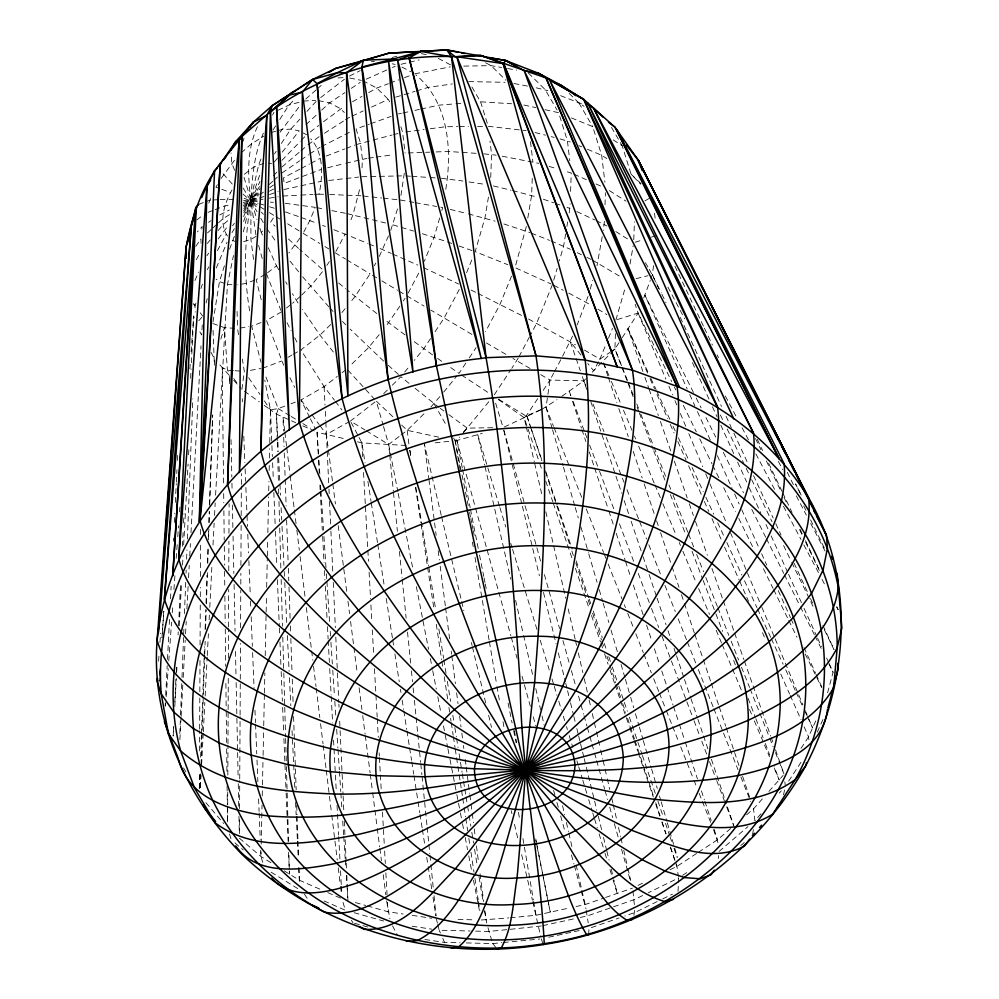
<?xml version="1.0" encoding="UTF-8"?>
<svg xmlns="http://www.w3.org/2000/svg" width="999" height="999" viewBox="0 0 999 999"><rect width="100%" height="100%" fill="white"/><g stroke="black" fill="none" stroke-linecap="round" stroke-linejoin="round"><path stroke-width="0.75" stroke-dasharray="5 3.75" d="M227.61 821.902L227.685 806.305M227.697 804.744L227.747 792.257M227.834 775.112L227.972 745.466M227.972 743.905L228.122 711.151M228.134 709.602L228.296 673.726M228.371 658.129L228.509 628.483M228.521 626.935L228.696 589.497M228.783 570.779L228.921 541.146M228.958 533.341L229.096 503.708M229.645 383.604L229.683 375.811L218.394 363.236M199.35 788.336L199.438 771.191M199.538 750.936L199.638 730.694M199.65 729.133L199.8 697.976M199.837 691.745L200 659.028M200.062 645.004L200.275 602.946M200.3 596.715L200.349 587.362M200.399 576.46L200.562 543.743M200.612 534.403L200.649 528.171M239.448 833.528L239.535 816.383M239.573 808.591L239.735 780.544M239.735 778.983L240.085 716.645M240.097 715.097L240.284 680.806M240.284 679.245L240.484 643.406M240.572 627.822L240.771 590.421M240.809 584.19L240.871 573.289M240.909 565.496L241.134 524.975M241.184 515.621L241.346 486.014M241.358 484.453L241.421 473.551M262.749 862.312L260.939 856.505L261.039 851.835M261.201 844.055L262.038 805.144M262.238 795.803L262.437 786.475M262.462 784.914L263.062 756.905M263.099 755.344L263.686 727.322M263.724 725.774L264.385 694.642M264.423 693.081L264.847 672.851M265.222 655.731L266.109 613.711M266.146 612.15L266.508 595.029M266.671 587.25L267.307 557.679M267.345 556.118L267.707 538.998M267.832 532.779L268.594 496.978M268.731 490.746L268.931 481.418M269.168 470.517L269.293 464.298M269.43 458.066L269.63 448.726M269.755 442.507L270.454 409.815L264.785 380.144M200.737 773.875L200.212 789.472L201.061 775.474M201.049 764.522L202.135 731.768M202.198 730.207L203.334 695.891M203.384 694.33L204.695 655.332M204.745 653.771L205.157 641.296M205.569 628.821L206.206 610.102M206.406 603.858L207.455 572.664M207.767 563.311L208.329 546.153M208.541 539.91L208.903 528.995M209.116 522.752L209.478 511.838M209.74 504.033L212.7 415.134M615.434 333.716L614.934 348.951L627.697 382.442M199.538 788.336L200.037 774.337M200.637 757.23L201.398 735.451M201.448 733.89L202.647 699.662M202.697 698.114L204.121 657.667M204.171 656.106L204.495 646.778M205.095 629.67L205.806 609.44M206.019 603.221L207.005 575.212M207.442 562.774L208.042 545.654M208.366 536.326L208.591 530.107M208.853 522.327L209.241 511.438M209.453 505.207L212.612 414.985M314.535 194.393L319.068 194.156C322.827 175.836 324.076 153.609 310.714 138.786M362.038 167.882L362.362 159.041L360.452 142.957L356.056 128.933L369.205 124.226M400.936 195.467L404.358 172.802M490.734 177.497L491.57 154.358L489.997 141.059M532.255 178.396L531.643 195.205L527.634 218.981M569.205 212.899L570.129 203.771M570.579 191.458L571.241 172.989L563.861 170.804M604.407 221.366L603.271 230.519M605.007 204.795L605.444 192.745M633.766 239.735L634.415 221.79M179.82 733.478L180.307 721.028M180.544 714.797L181.756 683.666M181.993 677.447L183.629 635.426M183.691 633.865L183.878 629.195M184.478 613.636L185.752 580.943M186.051 573.164L186.176 570.054M186.601 559.153L186.963 549.825M187.387 538.923L192.832 398.851M678.021 891.395L678.358 883.915M678.421 882.417L678.621 877.934L648.201 892.806M588.686 934.652L588.96 928.446L619.093 917.981M173.589 726.735L173.139 736.063L173.689 726.748M174.813 701.835L176.174 673.838M176.249 672.277L176.561 666.058M178.084 634.952L178.234 631.843M178.534 625.611L180.519 585.164M182.417 546.278L183.179 530.719M183.554 522.952L184.016 513.611M190.634 378.271L191.096 368.943M191.396 362.724L193.681 316.046L194.705 320.092M165.172 706.006L165.322 702.896M165.709 695.129L167.183 665.596M167.495 659.377L169.505 618.955M170.517 598.751L171.141 586.313M173.389 541.233L173.551 538.136M174.326 522.589L174.788 513.261M175.325 502.372L176.261 483.728M176.336 482.167L176.96 469.73M177.422 460.414L177.735 454.195M201.623 764.572L203.234 733.428M203.321 731.867L204.845 702.285M205.17 696.053L207.193 657.117M207.268 655.569L208.404 633.766M209.128 619.755L209.378 615.084M209.778 607.292L211.95 565.247M212.999 545.004L214.136 523.201M214.535 515.422L215.185 502.959M215.584 495.179L227.447 284.428L233.491 255.532M174.8 706.53L176.323 678.558M176.673 672.339L177.01 666.121M179.221 625.699L181.606 582.18M182.542 565.084L183.054 555.756M183.654 544.88L188.074 464.048M188.586 454.72L189.011 446.94M179.882 739.697L181.044 717.906M181.131 716.345L182.879 683.666M183.217 677.434L185.227 640.072M185.564 633.853L186.226 621.403M186.9 608.94L188.149 585.601M188.561 577.809L189.236 565.359M189.735 556.018L190.409 543.568M190.996 532.679L201.024 345.891M159.89 668.93L159.041 681.38L159.803 670.491M163.774 611.376L161.988 637.824L163.848 611.388M202.273 324.875L201.598 334.99L198.664 329.57M158.579 661.163L159.028 654.944M159.927 642.494L160.602 633.166M165.509 706.018L165.734 702.909M166.184 696.69L168.207 668.731M168.769 660.963L171.578 622.115M172.24 612.799L172.802 605.032M173.926 589.497L175.05 573.95M176.174 558.416L177.185 544.443M177.747 536.675L178.534 525.799M179.545 511.813L179.87 507.155M189.86 368.881L190.197 364.21M191.096 351.785L192.22 336.251M192.332 334.69L193.681 316.046M249.675 310.876C243.331 274.538 244.842 237.35 250.899 201.086C252.085 178.059 253.983 154.433 263.399 133.129M201.91 229.258L202.21 226.486L197.303 231.93M718.281 858.503L718.606 855.668M650.799 279.008L652.422 274.638L653.546 265.472M241.883 389.398L244.305 371.353L242.37 359.116M552.122 428.321L546.016 407.405L550.012 380.057L553.633 373.214M212.999 322.003L219.468 281.606L224.962 263.948M359.54 189.71L352.972 214.797L349.6 223.064M445.779 189.323C452.297 149.875 448.726 102.148 415.796 74.875M488.449 197.115L484.94 217.957L475.174 251.648L507.892 264.735M526.386 226.423L514.997 267.582L551.048 283.991M565.659 233.941L563.636 245.966L559.328 260.826M566.92 226.423L567.682 221.915M602.235 236.663L596.99 265.697M630.069 264.048L633.154 245.766M752.647 834.065L753.396 829.595M243.381 141.046L243.943 138.074M783.528 794.854L785.014 787.699M243.394 231.88L258.704 164.71L262.038 156.281M206.131 303.022L207.23 298.614M827.597 692.844L833.079 672.24L829.207 663.723M390.721 230.382L398.489 205.844M439.697 217.957L434.103 237.263L424.3 261.301M441.845 210.527L442.707 207.555L438.149 206.743M553.721 280.157L557.167 268.269M588.086 296.416L577.197 324.825M590.197 289.098L592.744 280.319M615.884 320.005L625.561 286.613M229.558 249.226L234.965 234.79M277.26 440.659L276.511 414.148L278.246 408.603L264.772 374.026M220.854 339.036L224.438 327.635L234.628 328.334M195.966 303.097L194.98 306.006L195.23 312.05M200.911 288.549L202.385 284.191M243.631 221.466L260.776 172.04M208.791 203.147L211.039 197.59M633.89 915.284L634.765 909.627M257.43 126.723C241.696 160.889 251.099 199.288 255.894 234.84M643.793 297.827L650.249 280.469M388.474 235.914L379.295 256.418M466.595 272.69L472.315 258.666M511.55 276.049L500.049 304.27L485.539 331.656M552.435 284.615L536.675 323.251L530.294 335.314M572.589 336.101L561.6 358.154M584.465 350.075L599.912 359.178L606.193 343.781M608.478 338.186L612.462 328.396M216.284 268.019L227.073 242.183M194.917 280.519L198.589 272.103M815.733 720.941L808.566 736.825L800.973 748.451M817.282 732.105L822.989 719.442M243.594 216.533L260.015 181.368M232.005 189.96C224.138 203.896 217.607 224.013 228.871 237.874M272.565 115.035L273.976 112.263M280.007 132.355L300.699 104.658M303.771 232.043L309.865 220.517L315.247 207.342L282.392 202.934M335.901 251.473L345.105 234.091L367.47 243.344M374.325 265.796L375.749 263.112M408.191 293.032L419.817 271.079M459.278 289.41L444.143 318.007L434.802 332.105M518.244 358.079L511.825 368.319M518.956 356.743L529.595 336.651M554.358 371.84L560.876 359.528M207.317 269.655L208.766 266.933M217.457 250.637L226.136 234.34M598.526 361.75L593.643 370.754L587.799 363.499M196.303 259.715L199.9 253.172M243.818 212.912L259.503 186.488M217.395 184.678L215.921 187.163L220.292 188.761M221.104 178.446L234.927 159.753M232.018 232.617L234.378 228.684M273.152 129.808L275.649 125.899M279.795 119.405L288.923 105.095L295.392 98.639M618.993 342.657L614.934 348.951L591.67 372.777M622.252 337.625L638.124 313.062L635.152 304.27M788.673 781.118L802.11 760.551M274.475 153.921L276.186 151.311M281.331 143.494L290.759 129.146L299.887 119.168M299.912 238.137L288.861 253.009M326.848 265.409L329.345 261.626M376.623 277.759L370.067 273.838L355.032 296.541L349.413 303.409M399.9 306.106L385.901 326.423M403.321 300.949L405.032 298.364M430.557 338.511L423.776 348.763L414.248 360.414M465.834 363.074L459.003 373.389L447.677 365.472M469.243 357.917L476.073 347.615M494.293 394.792L510.988 369.58M525.899 425.262L524.15 417.669L526.136 416.108L538.074 398.077M543.194 390.359L550.012 380.057L583.803 380.831L585.764 378.821M206.943 255.707L208.679 253.134M218.169 238.923L228.309 225.462M195.804 246.353L200.899 238.973L201.061 243.319M243.569 210.939L260.052 188.524M232.555 225.724L234.39 223.252M277.51 158.029L272.777 163.936L268.469 163.062M282.23 152.123L299.25 130.869L290.759 129.146L281.418 129.658L277.16 130.832M341.908 312.575L345.666 307.992M379.183 334.64L368.619 347.54L350.125 365.771M404.72 372.053L409.478 366.233M430.869 407.005L442.719 393.294M443.681 392.12L457.08 375.724M463.449 432.617L490.534 399.612M453.621 438.049L455.119 440.684L456.843 440.497L459.677 437.112M207.28 243.481L210.24 239.96M218.157 230.532L223.102 224.65L228.896 219.743M746.59 814.822L753.546 808.84L763.798 797.252M768.93 791.445L783.116 775.399M760.988 813.785L754.907 820.666L753.546 808.84M779.232 793.144L781.255 790.846M243.719 208.841L258.079 193.057M273.464 175.849L277.572 171.254M198.789 320.741L201.835 317.345M306.98 111.401L316.109 101.436M460.089 469.867L455.119 440.684L458.141 437.537M463.186 432.305L467.22 428.109L493.743 427.709M281.905 160.364L300.2 141.458M301.273 140.347L305.569 135.901M262.512 235.177L261.238 232.392L263.199 230.457M300.624 296.104L292.57 303.259M301.71 295.03L310.414 286.451L323.514 270.442L299.663 249.375M330.657 324.55L319.942 335.115L300.899 349.887L324.101 386.638L334.44 400.149M383.741 393.631L388.024 389.398M392.32 385.177L400.911 376.71L410.389 384.453M401.024 435.04L407.192 430.332L424.413 413.374M305.981 124.638L317.207 114.261M321.69 110.115L329.545 102.847L344.905 92.62M207.492 232.917L211.9 228.883M212.999 227.872L217.395 223.826M218.494 222.814L222.889 218.781L231.805 213.149M243.956 206.98L258.953 193.794M269.305 184.428L272.764 181.306M273.913 180.257L277.36 177.135M305.781 99.013L316.321 89.748M317.482 88.711L323.339 83.554M241.146 152.909L251.074 144.193L263.836 136.076M698.551 852.209L717.569 839.759L732.654 826.797M719.093 851.435L747.976 826.623M740.759 845.554L744.243 842.557M281.993 166.945L299.737 151.848M300.911 150.849L306.83 145.817M308.017 144.805L319.268 136.601M310.264 131.98L318.693 125.424M323.514 121.678L344.43 106.306M267.532 272.777L276.511 265.821L268.244 247.715M286.413 308.042L291.333 304.208M309.702 417.432L301.011 399.962L324.101 386.638L337.275 376.423M342.058 372.702L345.654 369.917M374.987 401.998L350.412 421.054L364.922 429.932M320.679 97.577L344.43 79.258M196.728 219.98L202.785 215.309M389.598 453.758L388.661 444.455L399.787 435.976M243.269 205.906L258.429 195.717M259.678 194.83L263.436 192.145M269.705 187.675L273.464 184.99M541.933 409.315L556.992 399.687M561.875 396.253L583.803 380.831L582.305 376.498M281.968 172.977L299.663 160.827M300.924 159.965L308.516 154.758M309.777 153.896L320.117 147.278M599.912 359.178L609.927 352.36M611.176 351.511L614.934 348.951L621.828 366.321M351.298 88.349L360.252 82.38M208.479 222.352L210.989 220.704M219.78 214.922L229.308 210.052M669.979 869.767L676.922 866.37L697.29 853.034M682.542 875.361L689.06 871.091M324.5 133.254L344.081 120.704M345.392 119.868L349.3 117.358L350.811 119.93M644.942 200.911L651.173 197.215M256.119 236.376L250.911 239.373L243.344 241.733M265.122 274.388L256.156 279.57L262.05 302.972M281.481 311.863L266.471 320.517L283.654 365.209M288.012 357.33L291.87 355.095M293.169 354.345L298.314 351.373M352.51 101.748L361.938 96.428M368.681 92.62L376.76 88.062L388.449 83.691M328.671 482.767L326.448 434.453L349.076 421.79M299.875 169.143L283.491 177.834L284.153 183.404L321.666 169.256M301.236 168.419L309.44 164.061M310.801 163.337L320.354 158.267M243.706 204.071L258.878 196.84M269.518 191.184L273.514 189.061M321.503 146.566L351.91 131.044M349.475 76.074L360.189 70.629M638.024 885.401L644.967 882.005M642.669 895.516L634.377 899.575L587.287 915.921L576.91 918.193M657.142 901.61L634.877 912.499L624.837 915.996M662.712 898.888L672.452 894.117M278.059 110.302L288.923 105.095L300.537 101.886M540.609 561.076L503.109 427.56L540.584 409.952M352.085 116.071L363.211 110.939M371.566 107.08L388.249 99.376L389.71 101.861M386.788 70.017L362.812 80.682L376.76 88.062L388.249 99.376M392.432 67.52L395.254 66.259M498.676 399.263L526.136 416.108L543.169 408.641M208.042 212.35L213.724 210.177M215.135 209.628L225.075 205.819L231.144 204.708M326.086 156.081L344.705 148.976M346.141 148.426L354.732 145.142M356.156 144.605L392.07 135.002M254.72 280.12L246.054 283.404L237.774 284.802M261.101 322.565L251.686 326.136L260.976 362.25M262.525 368.269L281.568 361.039M264.248 405.382L270.454 409.815L278.246 408.603L285.364 405.906M291.046 403.746L295.317 402.122M389.91 83.142L398.676 79.858M404.52 77.66L410.352 75.474M198.651 204.345L204.233 202.273M205.632 201.761L209.827 200.2L218.619 199.65M370.666 123.701L391.108 116.371M243.306 202.485L258.079 198.576M259.515 198.077L263.823 196.566M269.568 194.555L278.184 191.546M576.061 906.53L585.164 904.545L604.108 897.976M605.556 897.464L632.467 888.123M635.139 242.257L642.507 239.91M651.36 237.113L655.781 235.702M617.37 319.543L638.124 313.062L671.665 381.518M395.704 97.14L415.06 91.346M416.558 90.909L428.471 87.338L452.36 83.941M462.287 467.969L456.843 440.497L482.192 433.404M271.491 132.405L275.749 131.231M263.736 163.324L253.521 167.195L243.306 175.112L257.018 219.593M392.12 57.505L397.977 55.894M393.581 134.615L398.102 133.479M327.684 167.745L344.268 163.586M345.779 163.212L366.933 158.404M636.138 278.634L647.976 275.724M401.086 64.286L419.205 59.915M283.928 189.535L321.228 181.331M398.451 113.948L401.448 113.299M402.947 112.974L408.928 111.663M414.922 110.365L419.405 109.378M420.904 109.053L438.861 105.145L454.308 103.908M510.277 917.781L536.013 915.284L543.144 913.723M544.567 913.411L569.992 907.854M541.333 925.973L508.229 929.532M542.807 925.648L575.424 918.518M548.713 937.237L580.019 930.394M414.735 73.826L450.249 66.871M238.499 334.64L237.537 328.521L248.851 326.611M250.374 370.329L261.001 368.531M243.569 200.474L250.899 201.086L263.062 199.163M269.156 198.202L278.271 196.753M368.456 158.192L374.563 157.33M376.086 157.118L392.869 154.77M405.681 131.943L424.113 129.545M430.269 128.734L445.629 126.736L457.804 126.611M328.721 180.482L358.728 177.06M435.127 442.844L448.963 441.346M481.256 920.004L508.766 917.919M506.718 929.682L488.648 931.43L471.64 931.031M466.346 942.931L492.782 943.556L501.873 942.681M503.384 942.532L539.747 939.01M455.856 103.784L462.038 103.284M220.08 199.563L233.279 199.6M371.428 61.538L374.438 61.376M337.999 77.922L345.329 77.51M303.446 101.074L315.597 100.412M282.829 196.041L299.438 195.167M300.949 195.092L313.024 194.468M408.179 152.947L429.92 152.16M436.126 151.935L448.551 151.486L477.747 153.434M361.725 176.723L369.318 176.561M370.841 176.536L395.142 176.024M396.653 175.986L404.245 175.836M463.811 66.109L491.071 65.647L501.623 67.482M459.328 126.586L468.456 126.498M477.584 126.398L483.678 126.336M468.781 81.606L505.019 82.293M458.042 919.455L475.074 919.854M437.787 924.599L439.185 930.256L470.092 930.993M424.887 939.497L444.567 942.407L460.114 942.781M319.068 194.156L323.626 194.305M329.695 194.505L361.65 195.816M244.106 198.227L250.899 201.086L258.404 201.498M270.392 202.16L273.401 202.322M357.455 441.82L361.888 442.869L406.193 445.492M471.928 86.988L480.569 101.798L511.575 103.759M483.891 153.846L496.153 155.157M405.794 175.936L410.439 176.236M411.988 176.336L429.008 177.46M430.557 177.572L435.202 177.872M441.383 178.284L462.887 181.019M227.447 284.428L231.918 284.74M233.566 370.629L227.422 370.217L222.203 367.482L223.589 485.764M235.102 370.729L241.234 371.141M363.186 195.991L381.68 197.989M383.229 198.164L397.09 199.663M488.236 126.286L526.198 130.669M367.245 905.906L388.024 911.775L403.134 914.01M412.2 915.359L431.843 918.268M412.112 926.248L431.668 929.145M469.018 181.955L485.864 184.515M507.642 68.531L516.683 70.105M502.272 156.231L538.761 163.349M400.174 200L407.779 201.348M409.29 201.623L413.848 202.422M415.372 202.697L436.638 206.481M513.961 83.491L528.796 86.364M536.201 87.8L547.914 90.647M316.758 207.642L324.3 209.128M331.843 210.614L345.417 213.299M346.928 213.599L385.564 223.002M421.291 53.634L428.521 55.107M392.182 63.811L395.129 64.411M349.712 78.022L361.351 80.382M318.506 100.599L329.545 102.847L340.384 108.579L344.343 112.487M401.66 425.099L407.192 430.332L438.648 437.125M523.901 105.007L535.976 107.68M545.042 109.69L558.628 112.687L567.42 140.784L569.78 160.727M318.231 453.996L317.07 432.217L344.168 438.661M493.394 185.926L511.051 190.21M512.524 190.559L537.537 197.24M450.249 209.415L466.845 213.499M468.344 213.873L495.117 221.179M535.114 132.517L545.392 135.152M551.261 136.651L554.208 137.4M560.077 138.911L570.279 141.995M526.136 416.108L526.997 416.333L531.006 428.134M355.369 902.547L365.759 905.481M354.121 912.686L383.666 921.041M354.47 923.263L367.869 927.047M549.1 166.421L556.48 168.606M392.969 224.862L413.536 231.069M422.352 233.729L445.841 241.371M243.132 194.131L250.899 201.086L258.079 203.284M259.515 203.721L263.823 205.032M269.555 206.781L275.299 208.541M503.833 223.951L529.857 232.555M543.431 199.263L553.758 202.809M555.232 203.321L561.126 205.344M567.02 207.38L569.967 208.391M447.302 241.895L451.71 243.431M459.041 246.004L472.24 250.624M285.377 211.938L299.787 216.983M301.223 217.495L316.92 223.239M232.305 240.397L236.351 241.833M224.787 283.491L219.468 281.606L216.084 279.121M212.762 323.501L218.606 325.562M220.067 326.086L224.438 327.635L227.422 370.217L230.132 373.813M560.589 95.667L582.917 104.371M221.753 189.298L230.507 192.495M322.552 225.412L325.374 226.486M333.828 229.745L345.105 234.091M531.268 233.117L549.562 240.372M550.973 240.934L570.479 249.325M571.403 117.907L592.719 126.611L601.698 155.307L604.894 182.23M368.856 243.931L374.45 246.241M380.045 248.564L391.233 253.409M578.846 145.629L581.705 146.841M587.424 149.263L601.698 155.307L606.818 158.591M284.265 870.903L299.363 880.219L320.691 889.497M327.797 892.594L340.597 898.163M324.026 900.948L345.267 910.189L342.432 900.199M392.632 254.021L417.807 265.11M573.988 174.213L586.363 179.695M595.978 183.953L601.485 186.388M264.348 400.849L270.454 409.815L276.511 414.148L290.097 420.204M291.508 420.829L295.779 422.727M302.872 425.899L314.235 430.956M576.835 211.588L594.692 219.905M596.053 220.542L606.855 225.974M423.401 267.62L458.628 284.016M577.31 252.685L581.418 254.695M586.888 257.392L590.996 259.403M592.357 260.077L622.127 277.672M471.091 290.06L476.61 292.769M477.984 293.444L521.753 315.522M528.533 319.031L575.449 344.767M553.783 285.327L563.299 290.259M568.731 293.094L591.52 305.344M485.576 62.75L491.071 65.647L505.919 80.257M438.361 58.429L450.512 64.86M401.91 67.045L410.889 71.791M302.947 132.83L306.643 134.79M530.107 368.481L512.874 358.441M540.721 374.65L550.012 380.057M486.476 342.969L506.268 354.57M471.928 334.415L430.781 310.065M406.743 295.779L424.113 306.106M381.855 280.894L397.577 290.297M398.888 291.084L404.12 294.218M597.926 309.203L606.905 314.61M335.189 252.809L345.529 259.041M346.815 259.827L370.067 273.838M303.097 233.316L319.78 243.456M324.925 246.578L328.771 248.913M278.246 408.603L289.897 415.684M291.184 416.471L297.665 420.404M302.834 423.564L310.602 428.284M276.024 216.696L279.882 219.068M287.625 223.826L299.225 230.944M366.246 430.731L388.661 444.455L397.889 491.858M239.41 838.198L260.939 856.505L272.602 863.71M271.141 872.177L300.162 890.084M243.194 188.112L250.899 201.086L258.841 206.031M260.165 206.855L264.136 209.315M269.43 212.612L274.725 215.909L270.679 222.015L275.125 226.261M615.796 231.556L629.832 240.334M609.427 190.647L626.023 201.174M613.199 139.885L622.165 145.704L631.081 174.176L640.684 184.216M569.23 93.431L578.896 102.947L584.04 106.294M461.55 375.062L489.622 393.531M432.579 354.92L412.525 340.447M437.612 358.441L442.644 361.95M498.364 399.513L524.15 417.669L539.223 461.95M244.368 391.171L259.278 401.823M415.134 388.336L438.998 407.43M440.234 408.329L443.906 411.026M448.813 414.622L467.22 428.109M405.02 334.915L385.164 320.08M376.723 313.486L346.865 289.772M338.686 283.004L345.691 288.811M234.902 842.894L243.207 849.949M298.526 248.364L288.461 238.986M383.616 361.089L350.125 329.096M388.224 365.247L398.601 374.625M392.819 416.733L376.223 401.036L383.092 425M631.081 174.176L641.133 183.741M528.284 72.977L545.104 89.523L557.117 110.115M342.52 321.503L345.779 324.762M232.268 184.091L221.678 172.14M253.534 259.465L250.911 239.373L250.899 201.086L257.155 207.692M261.313 212.1L263.399 214.31M347.902 370.13L374.126 398.751M328.908 306.93L302.66 276.798M329.945 308.067L333.029 311.476M233.754 380.344L240.859 388.261M205.919 802.659L223.651 823.501M580.993 355.032L570.292 341.733L580.294 370.704M290.047 261.126L298.776 271.978M333.391 352.06L319.942 335.115L302.41 309.39M492.782 943.556L496.203 947.951M200.225 312.812L202.847 316.208M335.377 401.386L341.958 409.99M233.754 378.609L238.262 384.603M301.011 399.962L311.001 413.511M311.913 414.747L319.18 424.6M320.08 425.824L326.448 434.453L328.234 448.351M193.282 303.621L194.98 306.006L193.744 303.147M267.02 228.808L275.724 241.308M298.027 302.959L292.47 293.743M248.664 377.759L259.99 394.43M304.395 894.105L307.58 898.875M351.436 920.316L352.984 922.839M183.529 767.919L185.901 771.915M645.391 262.662L648.513 267.982M649.3 269.318L661.263 292.882M611.5 127.435L622.165 145.704M578.896 102.947L592.719 126.611M250.899 201.086L257.005 211.676M260.814 218.294L263.861 223.589M276.511 265.821L278.796 269.805M285.627 281.78L287.15 284.44M434.09 403.833L446.865 426.198M210.976 352.322L214.573 358.978L214.373 365.222L212.924 326.586M392.52 925.861L397.627 935.464M667.919 287.088L684.64 318.806M725.349 396.016L736.251 416.695M742.07 427.722L748.613 440.134M755.881 453.921L776.235 492.519M783.503 506.306L800.948 539.398M803.858 544.917L819.13 573.863M822.027 579.383L825.661 586.276M836.575 606.955L838.024 609.715M351.124 422.415L358.304 436.051M359.016 437.412L361.888 442.869L365.022 462.899M778.358 461.376L782.679 469.642M796.328 495.866L806.38 515.172M810.701 523.451L825.074 551.048M287.025 322.727L291.184 330.869M294.655 337.662L298.127 344.455M801.111 495.079L795.554 483.916L801.136 495.005M693.443 392.482L644.817 295.055L687.175 388.861M696.228 398.052L701.086 407.792M705.956 417.545L715.684 437.025M723.326 452.335L743.468 492.694M751.797 509.403L765.696 537.237M766.395 538.623L783.753 573.426M784.452 574.812L799.737 605.431M800.424 606.83L814.322 634.665M815.022 636.051L821.965 649.974M828.908 663.885L833.079 672.24M289.897 377.722L294.755 387.45M310.377 418.781L315.734 429.533M674.412 387.113L675.774 389.91M683.316 405.269L696.315 431.818M699.75 438.798L712.075 463.948M712.749 465.347L718.918 477.922M723.713 487.699L735.351 511.451M738.773 518.444L753.833 549.175M763.423 568.731L773.014 588.299M773.688 589.685L788.074 619.03M788.76 620.429L796.977 637.187M805.194 653.958L821.628 687.487M787.299 472.29L793.468 484.89M803.733 505.894L807.155 512.899M810.576 519.892L825.649 550.699M755.531 438.549L760.951 449.762M766.383 460.989L781.293 491.833M784.003 497.44L787.387 504.458M799.587 529.695L802.984 536.7M805.694 542.307L819.917 571.753M836.862 606.818L838.223 609.615M661.937 294.28L666.021 302.709M720.391 415.01L723.101 420.616M727.185 429.046L743.493 462.724M746.216 468.344L748.938 473.963M751.648 479.57L772.04 521.69M783.591 545.554L791.071 560.988M791.745 562.4L814.173 608.716M824.375 629.77L833.89 649.425M674.949 266.246L703.733 326.748M704.395 328.159L712.437 345.042M717.12 354.895L718.456 357.704M757.279 439.323L762.624 450.586M768.656 463.249L782.042 491.396M782.704 492.794L792.07 512.499M800.112 529.383L802.784 535.014M805.456 540.646L820.179 571.603M680.282 317.407L721.49 406.406M726.073 416.296L731.305 427.597M733.928 433.241L748.313 464.323M753.546 475.624L773.176 518.006M775.786 523.651L781.018 534.952M794.105 563.211L807.841 592.869M810.464 598.526L813.074 604.17M822.889 625.362L834.015 649.375M642.894 371.441L627.946 328.808L648.251 372.677M650.861 378.334L656.106 389.66M656.755 391.071L669.854 419.38M673.126 426.461L675.749 432.117M678.371 437.774L688.848 460.427M692.12 467.495L703.246 491.558M705.868 497.215L713.723 514.198M717.657 522.689L724.2 536.838M726.822 542.507L741.882 575.049M744.492 580.719L756.93 607.604M757.592 609.015L770.691 637.325M771.34 638.736L783.129 664.21M785.738 669.879L795.566 691.108M796.215 692.519L802.771 706.668M805.381 712.337L806.692 715.159M807.354 716.583L812.587 727.896L808.965 719.292M652.422 274.638L656.293 283.154M656.942 284.578L658.878 288.836M692.432 362.674L709.852 401.011M712.424 406.693L716.945 416.633M720.816 425.162L734.365 454.982M737.587 462.075L746.628 481.955M749.2 487.637L760.813 513.199M765.983 524.562L767.919 528.821M771.141 535.914L787.911 572.839M788.561 574.263L801.46 602.659M804.045 608.341L816.945 636.738M817.594 638.161L821.465 646.678M826.623 658.041L828.558 662.3M689.735 394.543L694.867 405.919M697.439 411.6L710.277 440.022M717.332 455.656L732.092 488.349M734.652 494.03L739.148 503.983M741.72 509.665L759.04 548.039M761.613 553.721L766.745 565.097M778.296 590.671L790.484 617.682M791.121 619.093L793.044 623.364M803.958 647.527L815.509 673.101M816.146 674.525L821.927 687.312M627.946 328.808L647.527 373.027M650.049 378.733L654.47 388.723M657.005 394.43L667.732 418.681M670.267 424.388L674.05 432.954M677.834 441.508L686.051 460.052M688.573 465.759L701.835 495.716M704.357 501.423L708.778 511.413M711.937 518.543L722.04 541.371M724.575 547.077L739.098 579.895M739.722 581.318L748.563 601.298M762.462 632.679L764.36 636.962M780.781 674.05L789.61 694.03M790.246 695.454L800.986 719.705M804.145 726.847L808.566 736.825L809.115 742.906M439.185 930.256L440.384 932.954M442.769 938.361L444.567 942.407M608.953 375.661L602.897 361.276L607.867 376.049M611.376 381.418L621.066 404.433M623.488 410.177L631.98 430.319M634.402 436.076L635.614 438.948M638.636 446.141L654.382 483.541M654.994 484.977L660.451 497.927M662.874 503.683L676.198 535.327M679.22 542.519L680.431 545.392M682.854 551.148L696.191 582.792M698.613 588.548L709.515 614.435M716.171 630.257L721.628 643.206M722.24 644.642L731.93 667.657M732.529 669.093L742.22 692.107M749.5 709.377L751.922 715.122M754.345 720.878L769.48 756.842M774.325 768.343L779.183 779.857L774.188 766.757M638.124 313.062L665.883 379.096M668.905 386.276L672.527 394.88M674.949 400.624L676.76 404.932M680.381 413.549L685.814 426.461M688.835 433.641L702.722 466.658M705.731 473.838L709.352 482.442M709.964 483.878L726.86 524.075M730.481 532.679L746.79 571.44M747.389 572.877L761.275 605.894M761.875 607.33L774.562 637.474M775.162 638.91L798.101 693.456M798.701 694.892L802.934 704.932M805.344 710.676L808.366 717.856M622.414 367.769L627.584 380.781M628.159 382.23L633.341 395.254M636.8 403.933L638.523 408.266M640.821 414.061L653.483 445.891M654.058 447.327L665.559 476.261M669.018 484.952L670.741 489.285M673.039 495.067L688.011 532.692M688.586 534.14L693.756 547.152M696.64 554.383L703.546 571.753M705.843 577.534L717.357 606.468M717.931 607.916L728.858 635.401M731.156 641.196L738.636 660.002M741.52 667.232L749.575 687.487M750.149 688.935L769.143 736.675M769.717 738.124L773.164 746.802M775.474 752.584L778.346 759.814M778.92 761.263L784.103 774.287L775.336 749.287M585.526 385.189L583.803 380.831L586.788 389.71M593.006 404.046L603.945 431.618M606.243 437.425L624.075 482.392M626.96 489.647L639.048 520.117M639.622 521.565L646.528 538.985M648.826 544.78L660.913 575.249M664.934 585.414L675.299 611.525M678.171 618.781L686.8 640.546M687.374 641.995L696.003 663.761M698.313 669.555L713.274 707.28M713.848 708.728L738.011 769.667M740.896 776.922L750.674 801.585M546.016 407.405L553.496 426.261M554.07 427.709L581.705 497.352M586.313 508.966L603.583 552.484M604.158 553.933L605.881 558.291M608.191 564.098L622.002 598.913M624.3 604.72L625.461 607.617M627.759 613.423L633.516 627.934M635.826 633.728L643.306 652.597M643.88 654.045L651.36 672.901M653.671 678.708L658.853 691.77M659.427 693.219L665.759 709.178M666.333 710.626L672.09 725.137M672.664 726.585L678.421 741.096M680.719 746.902L693.393 778.82M693.968 780.269L696.84 787.524M699.15 793.331L710.664 822.352M713.536 829.595L717.944 842.681M234.628 170.317L231.805 163.174L231.056 153.034M266.408 273.651L280.919 310.439M628.246 383.891L633.241 396.99M637.125 407.18L638.786 411.551M639.348 413.012L653.221 449.4M653.771 450.861L665.421 481.431M670.416 494.53L685.401 533.841M692.057 551.298L702.597 578.958M703.159 580.419L715.359 612.449M715.921 613.898L722.577 631.368M733.678 660.489L735.339 664.847M748.101 698.338L755.319 717.257M755.868 718.718L763.086 737.637M765.309 743.456L769.742 755.107M570.854 395.479L569.193 391.108L570.666 395.554M573.064 401.311L584.665 431.955M585.214 433.404L586.875 437.787M589.635 445.079L599.025 469.88M599.575 471.328L614.485 510.714M619.467 523.851L633.828 561.775M638.249 573.438L649.3 602.622M651.51 608.453L658.691 627.409M662 636.163L670.841 659.502M671.39 660.963L686.313 700.349M686.862 701.81L693.493 719.317M694.043 720.766L699.562 735.364M701.773 741.196L706.743 754.32M709.515 761.613L716.133 779.12M716.695 780.581L724.425 800.998M726.635 806.83L733.815 825.798L726.835 805.107M644.954 377.322L648.563 387.612M649.075 389.086L658.353 415.547M660.414 421.428L671.241 452.297M674.325 461.126L687.212 497.877M689.273 503.758L693.393 515.521M695.466 521.403L707.317 555.219M711.95 568.456L722.776 599.325M723.288 600.799L734.115 631.668M734.627 633.141L743.905 659.602M744.417 661.076L770.704 736.063M771.216 737.524L772.764 741.945M541.258 938.86L542.744 943.156M491.87 940.858L487.025 924.362M531.518 429.607L542.045 460.576M545.566 470.904L557.105 504.82M557.604 506.293L572.152 549.063M576.173 560.864L588.711 597.727M589.223 599.2L590.721 603.633M593.231 611.001L602.26 637.549M604.27 643.443L606.78 650.824M608.791 656.718L611.8 665.571M612.3 667.045L618.319 684.74M618.818 686.213L623.838 700.961M624.338 702.434L627.347 711.288M629.358 717.182L637.387 740.783M637.886 742.257L641.907 754.058M642.407 755.531L655.456 793.868M657.966 801.248L663.486 817.469M665.484 823.363L669.505 835.164M670.004 836.638L672.015 842.532M674.013 848.438L677.035 857.279M539.735 463.424L541.733 469.33M545.754 481.143L552.797 501.798M553.296 503.284L571.89 557.892M575.412 568.219L589.485 609.552M591.483 615.459L600.536 642.02M601.036 643.493L602.547 647.926M604.557 653.833L608.066 664.16M610.077 670.067L614.61 683.353M615.109 684.827L620.129 699.587M620.641 701.061L629.183 726.148M629.682 727.634L633.703 739.435M634.203 740.908L637.724 751.248M638.224 752.722L653.296 797.002M655.819 804.382L659.827 816.183M661.837 822.09L665.858 833.903M670.391 847.189L676.922 866.37L678.408 876.485M608.366 377.522L616.82 402.634M618.806 408.541L628.259 436.613M633.229 451.386L642.182 477.972M644.168 483.878L654.108 513.424M656.593 520.804L658.591 526.71M660.576 532.617L671.515 565.122M672.015 566.595L678.97 587.275M681.455 594.655L683.94 602.047M684.44 603.521L694.38 633.066M694.879 634.54L702.834 658.179M703.333 659.652L710.789 681.805M711.288 683.291L718.743 705.444M719.243 706.917L725.711 726.123M726.211 727.597L739.135 766.008M742.607 776.348L749.575 797.027M590.784 401.536L621.678 493.181M624.175 500.574L629.158 515.359M631.143 521.278L642.607 555.269M643.106 556.755L648.588 573.014M649.088 574.487L656.568 596.665M657.067 598.139L666.033 624.75M668.031 630.669L671.016 639.535M674.013 648.401L675.998 654.32M676.498 655.794L683.978 677.971M684.477 679.445L690.459 697.19M690.958 698.663L697.439 717.881M697.939 719.355L707.904 748.925M711.388 759.277L726.335 803.621M526.997 416.333L529.957 425.212M530.444 426.698L541.795 460.751M545.741 472.589L569.905 545.129M571.878 551.048L573.351 555.494M575.824 562.899L586.176 593.98M588.149 599.899L590.122 605.819M592.582 613.224L601.46 639.872M601.96 641.358L604.42 648.751M606.893 656.156L609.353 663.561M609.852 665.034L615.771 682.804M616.258 684.29L620.704 697.614M622.677 703.533L625.624 712.412M627.597 718.331L634.502 739.06M635.002 740.534L648.314 780.506M648.813 781.992L653.746 796.79M655.719 802.721L660.152 816.046M662.125 821.965L666.071 833.803M670.504 847.127L676.922 866.37M572.614 401.473L581.43 428.121M581.918 429.607L585.839 441.446M589.273 451.81L594.168 466.62M594.655 468.106L608.366 509.565M608.853 511.038L613.261 524.363M616.196 533.254L625.012 559.902M625.511 561.388L630.406 576.198M633.341 585.077L643.131 614.685M646.565 625.049L651.947 641.346M654.395 648.751L659.79 665.034M661.738 670.953L666.645 685.764M667.132 687.25L673.001 705.007M673.501 706.493L678.883 722.776M679.37 724.263L684.765 740.546M685.252 742.032L697.489 779.045M701.41 790.896L704.345 799.774M704.832 801.26L711.201 820.504M714.135 829.395L717.569 839.759M259.827 228.122L261.238 232.392M229.47 834.003L231.343 839.872M480.569 101.798L487.787 124.85M400.874 126.786L402.609 132.343L405.07 153.059M495.641 403.209L503.109 427.56M499.463 506.156L477.722 434.665L484.677 465.072M499.912 507.642L505.794 527.01M510.776 543.394L512.137 547.864M512.587 549.35L537.05 629.782M540.222 640.209L549.275 669.992M551.997 678.933L553.808 684.889M554.258 686.375L556.98 695.316M558.791 701.273L561.5 710.214M563.324 716.171L564.672 720.641M566.483 726.598L567.395 729.57M569.205 735.539L572.827 747.452M576.91 760.851L578.259 765.321M578.721 766.807L582.342 778.733M582.792 780.219L586.875 793.618M588.686 799.587L592.307 811.5M592.757 812.986L594.118 817.457M594.567 818.943L597.29 827.884M599.1 833.84L604.532 851.71M604.982 853.208L607.255 860.651M609.964 869.592L612.687 878.521M613.136 880.019L617.22 893.418L613.886 879.807M298.751 867.756L299.363 880.219L300.649 884.527M552.559 429.82L563.024 465.684M563.461 467.17L574.812 506.018M575.249 507.517L578.296 517.981M580.918 526.948L588.336 552.347M588.773 553.846L597.065 582.23M599.25 589.71L602.734 601.66M603.171 603.159L608.853 622.577M611.026 630.057L617.569 652.472M621.066 664.422L624.987 677.871M625.424 679.37L630.232 695.804M630.669 697.29L633.716 707.754M635.464 713.736L638.96 725.686M639.397 727.185L642.881 739.135M643.319 740.634L651.173 767.532M651.61 769.018L657.28 788.448M659.465 795.916L660.776 800.399M661.213 801.897L666.882 821.328M667.32 822.814L674.3 846.727M674.737 848.226L677.359 857.192M383.516 426.486L388.661 444.455M544.405 574.575L559.565 628.583M562.937 640.584L569.268 663.099M571.366 670.591L575.586 685.601M578.533 696.103L580.644 703.596M581.056 705.094L583.591 714.098M584.015 715.596L586.962 726.098M587.387 727.597L589.485 735.102M589.909 736.6L591.595 742.607M592.02 744.105L594.118 751.61M594.542 753.109L596.228 759.103M596.653 760.601L604.657 789.11M605.082 790.609L607.604 799.612M609.715 807.117L612.662 817.619M614.348 823.613L618.568 838.611M621.515 849.113L630.357 880.619M456.843 440.497L475.112 506.568M475.536 508.066L486.75 548.626M487.162 550.124L510.826 635.726M511.251 637.225L517.057 658.254M522.04 676.273L530.344 706.305M533.254 716.82L535.751 725.836M553.608 790.409L554.845 794.917M556.93 802.422L558.591 808.428M560.664 815.933L565.234 832.454M571.453 854.982L573.95 863.998M574.363 865.496L585.963 908.815M258.591 245.317L262.287 258.741M386.625 900.961L389.922 918.868M436.376 918.943L437.437 923.188M503.846 430.581L522.002 504.695M522.377 506.218L532.38 547.052M532.742 548.563L539.41 575.786M543.493 592.432L556.081 643.856M558.304 652.921L565.347 681.668M565.721 683.179L567.195 689.223M567.569 690.746L570.167 701.323M570.529 702.846L573.501 714.947M573.863 716.458L575.349 722.502M576.835 728.558L578.309 734.602M578.683 736.113L580.169 742.17M580.531 743.681L583.866 757.292M584.24 758.803L594.243 799.637M594.617 801.161L596.84 810.226M598.326 816.283L601.66 829.894M603.508 837.449L606.468 849.55M606.843 851.073L609.065 860.139M611.288 869.217L613.511 878.296M441.233 515.234L424.35 444.018L428.758 478.022M441.595 516.758L461.338 600.099M461.7 601.61L463.848 610.701M471.391 642.519L472.102 645.554M472.465 647.065L486.113 704.657M488.623 715.259L491.496 727.384M511.238 810.726L511.963 813.76M514.473 824.362L518.056 839.522M521.653 854.669L532.417 900.136M532.779 901.647L540.621 936.15M526.248 426.773L534.278 461.688M534.627 463.199L541.97 495.067M545.816 511.763L565.734 598.264M568.181 608.891L575.162 639.235M575.511 640.759L576.56 645.304M578.309 652.896L582.854 672.627M584.253 678.696L587.4 692.357M589.135 699.937L590.884 707.529M592.282 713.598L594.03 721.191M594.38 722.702L596.128 730.294M596.478 731.817L600.324 748.501M600.674 750.024L602.772 759.128M603.121 760.651L606.955 777.334M607.305 778.858L609.752 789.485M611.85 798.588L612.899 803.134M613.249 804.657L616.745 819.829M618.493 827.422L620.591 836.525M620.941 838.049L622.34 844.118M623.738 850.186L627.572 866.882M627.921 868.393L630.719 880.531M485.014 466.595L510.751 579.12M515.621 600.411L523.264 633.865M523.613 635.389L533.354 677.971M535.789 688.611L540.659 709.902M542.045 715.983L544.13 725.112M562.562 805.706L564.647 814.822M566.383 822.427L568.468 831.555M568.818 833.079L572.639 849.799M576.123 865.009L585.164 904.545M484.565 910.876L486.713 922.951M455.119 440.684L469.28 510.864M469.592 512.4L470.517 516.97M470.829 518.493L471.753 523.076M472.052 524.6L472.977 529.183M473.289 530.706L474.213 535.277M508.091 703.121L512.087 722.964M513.623 730.594L516.096 742.794M535.801 840.459L536.725 845.029M537.037 846.553L542.882 875.549M543.194 877.072L550.274 912.174L542.719 874.013M462.587 469.493L470.154 507.654M470.454 509.178L478.309 548.876M479.52 554.982L483.753 576.348M484.053 577.872L484.965 582.454M485.264 583.978L486.176 588.561M514.298 730.519L516.708 742.732M535.764 838.898L536.363 841.957M536.663 843.481L542.407 872.477M398.189 493.394L413.074 569.842M416.358 586.663L428.559 649.35M430.344 658.528L432.43 669.23M432.729 670.766L436.301 689.11M437.787 696.753L441.071 713.573M443.444 725.811L444.942 733.453M445.229 734.989L447.614 747.215M447.914 748.75L449.7 757.916M450 759.452L456.543 793.094M456.843 794.617L460.127 811.438M460.414 812.974L462.2 822.14M462.5 823.676L463.698 829.782M465.184 837.437L467.569 849.662M468.756 855.781L471.728 871.078M473.514 880.244L477.984 903.183M478.284 904.719L479.47 910.826M586.226 910.239L588.224 922.876M472.402 542.045L473.189 546.653M475.012 557.405L489.148 640.347M489.41 641.882L496.74 684.889M497.002 686.425L499.887 703.321M503.021 721.753L504.333 729.432M518.469 812.374L519.78 820.054M522.927 838.486L533.391 899.924M533.653 901.46L536.013 915.284M632.941 890.983L634.715 908.191M409.865 450.287L411.113 457.992M415.859 487.262L428.608 565.821M428.858 567.357L435.851 610.489M438.848 628.983L443.593 658.241M443.843 659.79L446.091 673.651M447.34 681.355L450.586 701.373M452.834 715.247L453.833 721.403M454.832 727.572L456.331 736.812M456.58 738.348L458.079 747.589M459.078 753.758L462.075 772.239M462.325 773.775L463.324 779.944M463.573 781.48L464.572 787.637M464.822 789.185L465.821 795.341M466.071 796.89L467.332 804.582M467.582 806.131L468.831 813.835M469.08 815.371L470.829 826.148M471.828 832.317L473.576 843.094M474.575 849.262L477.072 864.659M479.07 876.985L483.066 901.635M367.907 481.393L371.041 501.411M371.291 502.959L377.56 543.019M377.797 544.555L384.303 586.151M386.238 598.476L392.507 638.536M392.744 640.072L393.706 646.241M394.917 653.945L399.25 681.68M400.462 689.385L400.936 692.457M402.147 700.162L403.596 709.402M403.833 710.951L406.73 729.432M406.968 730.981L409.378 746.39M409.615 747.926L411.551 760.251M411.788 761.787L413.723 774.113M413.961 775.661L417.819 800.311M418.057 801.847L419.742 812.637M419.992 814.173L422.152 828.046M422.402 829.582L424.812 844.992M426.735 857.317L427.947 865.022M428.184 866.558L431.805 889.672M433.004 897.377L435.901 915.858M409.827 450.287L410.989 457.992M415.447 487.25L420.829 522.664M421.066 524.213L427.385 565.796M427.622 567.332L434.178 610.451M436.288 624.313L441.67 659.74M441.908 661.276L442.844 667.432M444.255 676.673L448.002 701.31M448.938 707.479L449.637 712.1M450.574 718.256L451.048 721.34M451.286 722.876L453.159 735.202M453.384 736.738L455.032 747.514M455.257 749.063L460.177 781.405M460.414 782.941L461.351 789.098M461.588 790.634L462.525 796.802M462.762 798.338L463.923 806.043M464.16 807.579L465.571 816.82M465.796 818.356L467.669 830.681M468.843 838.386L470.017 846.078M470.954 852.247L474.001 872.264M474.937 878.421L478.221 899.987M478.446 901.523L479.857 910.763M428.958 479.57L436.176 535.214M438.174 550.674L439.385 559.952M440.184 566.133L445.392 606.318M445.591 607.867L449.6 638.786M451.198 651.148L451.598 654.245M451.798 655.794L455.407 683.616M456.618 692.894L458.017 703.708M459.615 716.071L461.014 726.897M461.825 733.079L462.624 739.26M463.424 745.441L463.823 748.538M465.222 759.352L466.034 765.546M466.233 767.082L469.63 793.368M469.83 794.904L470.841 802.634M471.041 804.183L472.04 811.912M472.24 813.461L473.439 822.739M474.238 828.92L475.049 835.102M476.448 845.916L478.646 862.924M480.057 873.75L483.653 901.573M484.865 910.838L486.063 920.116M328.434 449.9L332.617 482.33M332.817 483.878L335.414 503.958M338.199 525.586L346.778 592.007M347.964 601.286L349.563 613.636M350.562 621.366L353.746 646.078M353.946 647.627L357.13 672.339M359.128 687.787L361.913 709.415M362.712 715.596L365.11 734.128M365.309 735.676L370.092 772.751M370.292 774.287L372.477 791.283M372.677 792.831L377.06 826.81M377.26 828.358L379.657 846.902M379.857 848.438L381.443 860.801M383.241 874.699L385.826 894.779M654.507 213.174L655.269 219.256M407.192 430.332L409.115 445.666M284.703 430.981L282.992 417.033L283.491 431.068M284.89 432.53L286.601 446.466M286.788 448.014L290.022 474.35M290.209 475.899L294.193 508.429M294.38 509.977L296.091 523.913M296.853 530.119L299.313 550.249M300.075 556.443L305.394 599.825M306.343 607.567L311.463 649.387M311.651 650.936L312.799 660.227M313.549 666.42L316.021 686.563M316.208 688.111L319.817 717.544M320.579 723.738L323.039 743.88M323.226 745.429L326.074 768.656M326.273 770.204L331.581 813.586M331.768 815.134L337.275 860.052M338.224 867.794L340.309 884.839M340.509 886.388L341.458 894.13M530.506 141.721L532.854 161.601M784.852 781.767L785.164 784.764M389.76 455.307L393.344 490.971M393.494 492.519L397.402 531.293M399.425 551.448L402.073 577.809M402.235 579.358L406.131 618.119M407.53 632.08L410.651 663.086M411.426 670.841L412.525 681.705M413.149 687.899L413.773 694.105M414.398 700.311L417.669 732.866M417.819 734.415L420.629 762.324M420.791 763.885L421.878 774.737M422.04 776.285L427.023 825.911M427.185 827.459L428.733 842.956M428.896 844.517L429.832 853.82M429.982 855.369L430.769 863.124M430.919 864.672L433.416 889.485M434.041 895.678L436.063 915.846M317.07 432.217L318.506 453.996M318.918 460.214L319.842 474.225M320.554 485.114L320.866 489.772M320.966 491.333L323.539 530.219M323.938 536.451L325.999 567.557M326.411 573.776L326.81 580.007M326.923 581.555L329.583 622.002M330.207 631.331L330.507 636.001M330.919 642.22L332.355 663.998M332.767 670.229L334.403 695.117M334.815 701.335L335.951 718.443M336.663 729.332L337.899 748.001M337.999 749.562L339.335 769.779M339.435 771.34L340.771 791.558M340.871 793.119L341.795 807.117M342.719 821.116L343.644 835.114M343.743 836.675L345.179 858.453M345.279 860.014L345.791 867.781M346.303 875.561L346.828 883.341M346.928 884.902L347.752 897.339M361.888 442.869L362.662 456.893M363.536 472.465L365.359 505.182M365.447 506.743L367.794 548.801M367.869 550.362L368.481 561.263M369.093 572.165L370.567 598.651M370.916 604.882L371.865 622.015M372.302 629.807L373.688 654.732M374.475 668.756L375.861 693.681M375.949 695.242L377.172 717.045M377.26 718.606L378.296 737.299M379.17 752.884L379.333 755.993M379.42 757.554L381.243 790.271M382.467 812.075L384.29 844.792M384.64 851.023L385.327 863.486M385.851 872.826L387.063 894.642M387.5 902.434L388.024 911.775M318.569 460.214L319.23 472.652M319.892 485.102L320.142 489.76M320.229 491.321L322.315 530.194M322.64 536.413L324.051 562.862M324.475 570.629L324.975 579.957M325.299 586.188L327.135 620.404M327.472 626.623L328.134 639.06M328.209 640.621L329.383 662.387M329.707 668.606L331.131 695.042M331.206 696.603L332.617 723.039M333.541 740.147L336.288 791.47M337.038 805.469L338.611 835.014M338.698 836.575L339.947 859.902M340.522 870.778L341.271 884.777M341.358 886.338L341.77 894.117M324.101 386.638L325 405.144M325.312 411.313L325.761 420.567M325.836 422.115L326.448 434.453M276.511 414.148L277.585 435.976M277.884 442.207L278.346 451.56M278.659 457.792L279.87 482.729M279.957 484.29L280.482 495.204M281.094 507.679L281.706 520.142M282.018 526.386L283.928 565.347M284.228 571.59L284.465 576.261M284.765 582.492L286.75 623.026M287.362 635.489L289.123 671.34M289.423 677.584L290.796 705.644M292.02 730.581L293.631 763.311M293.706 764.872L294.93 789.809M295.542 802.284L296.154 814.759M296.228 816.308L297.377 839.697M297.452 841.258L298.139 855.281M328.958 488.998L329.183 493.668M329.533 501.461L330.831 529.52M330.906 531.081L332.842 573.164M333.279 582.504L335.364 627.709M335.801 637.062L337.375 671.353M337.45 672.901L338.811 702.522M338.886 704.083L339.036 707.192M339.685 721.216L340.035 729.008M340.11 730.569L343.057 794.467M343.132 796.028L343.918 813.174M344.28 820.966L345.08 838.111M345.142 839.672L346.154 861.488M346.228 863.049L346.516 869.28M346.803 875.511L347.302 886.425M347.377 887.986L347.952 900.449M270.454 409.815L271.853 444.093M271.928 445.654L272.365 456.555M272.627 462.787L273.326 479.932M273.838 492.395L275.175 525.112M275.424 531.343L276.835 565.621M277.397 579.645L279.32 626.385M279.383 627.946L279.633 634.178M279.957 641.957L280.906 665.334M281.169 671.565L282.38 701.173M282.63 707.404L283.654 732.329M283.903 738.561L286.076 791.533M286.139 793.094L287.15 818.019M287.225 819.58L288.112 841.395M288.561 852.297L289.26 869.43L288.836 852.284M242.257 398.738L242.382 401.86M243.781 436.113L244.867 462.574M245.117 468.806L245.629 481.268M245.879 487.487L246.965 513.961M247.028 515.521L247.465 526.423M247.789 534.203L248.551 552.884M248.863 560.676L250.262 594.929M250.524 601.161L250.836 608.94M251.161 616.72L252.36 646.303M252.622 652.534L254.083 688.348M254.97 710.152L255.469 722.602M255.544 724.163L256.743 753.745M257.005 759.977L257.892 781.767M258.591 798.9L259.091 811.35M259.166 812.911L260.24 839.385M260.689 850.286L260.939 856.505M283.716 437.312L284.041 446.665M284.265 452.909L285.14 477.859M285.202 479.42L286.139 505.931M286.626 519.967L288.124 562.075M288.336 568.306L288.786 580.794M288.998 587.025L290.097 618.219M290.372 626.011L290.597 632.255M290.821 638.498L292.033 672.802M292.245 679.045L293.132 703.995M293.569 716.47L296.166 789.772M296.715 805.369L297.04 814.722M297.103 816.283L297.927 839.672M297.977 841.233L298.526 856.83M298.913 867.744L299.363 880.219M277.31 442.207L277.572 451.573M277.747 457.804L278.446 482.754M278.621 488.986L278.746 493.668M278.971 501.461L279.545 521.728M279.72 527.971L280.894 570.067M281.169 579.42L282.48 626.198M282.779 637.112L283.753 671.415M283.791 672.976L284.715 705.719M284.752 707.28L285.589 736.9M285.639 738.461L286.376 764.959M286.426 766.52L287.125 791.47M287.175 793.031L287.874 817.981M287.912 819.542L288.524 841.37M237.088 311.438L237.537 328.521M229.683 375.811L229.782 380.482M231.031 439.635L231.818 477.01M231.943 483.229L232.105 491.021M232.405 505.032L232.892 528.384M233.054 536.163L233.841 573.526M234.078 584.427L235.052 631.131M235.489 651.373L236.014 676.286M236.139 682.517L236.863 716.77M236.888 718.318L237.587 751.011M237.612 752.572L238.137 777.484M238.274 783.716L238.798 808.616M238.961 816.408L239.323 833.528M223.676 493.543L223.788 502.872M223.876 510.664L224.226 540.222M224.3 546.453L224.513 565.134M224.588 571.353L224.775 586.913M224.875 596.253L225.187 622.714M225.262 628.933L225.699 666.283M225.899 683.403L226.199 709.864M226.224 711.413L226.586 742.544M226.661 748.763L226.948 773.663M227.098 786.113L227.31 804.794M227.335 806.355L227.51 821.915M289.448 874.113L289.323 870.991L289.448 874.113"/><path stroke-width="1.5" d="M588.686 934.652L586.438 934.415C569.642 905.519 560.889 872.701 548.988 841.633C532.804 789.597 512.787 739.06 491.67 688.86C452.659 587.262 412.962 485.252 388.024 379.121L361.888 67.02L363.411 60.202L346.578 72.702L347.952 395.791L317.07 83.654L312.55 79.495L302.372 92.158L289.548 95.03L241.883 136.501L239.41 472.527L266.808 115.36L271.978 105.819L312.55 79.495L335.552 68.469L388.748 53.197L446.84 49.95L505.544 60.464L538.486 73.252L560.639 84.977L583.803 99.438L614.934 127.16L638.124 159.952L808.566 497.939C856.305 579.707 848.488 683.666 805.793 765.659C752.085 862.249 651.985 928.133 543.231 944.579C435.776 962.237 321.029 929.857 241.92 854.282C186.975 797.789 150.749 720.229 157.118 640.309L186.114 247.04C192.045 216.383 202.123 185.452 222.203 161.051L253.271 122.24L271.978 105.819L312.55 79.495L337.325 72.702L363.411 60.202L393.244 59.028L420.854 51.386L446.84 49.95L458.666 52.348M673.526 899.35L665.222 901.647C627.559 890.896 602.559 856.805 575.661 830.531C539.21 787.374 502.46 744.53 465.884 701.473C400.387 615.721 330.457 527.447 299.363 422.502L302.372 92.158L342.02 398.251C370.055 503.808 425.199 599.812 478.296 694.43C513.973 749.949 545.067 808.104 579.745 864.222C594.068 883.778 605.856 907.254 627.06 920.316L632.417 919.467M714.285 870.154L711.101 874.749L700.124 878.795L684.765 877.609L665.359 871.228L642.332 859.777L616.183 843.518L587.474 822.789L556.843 798.051L524.95 769.842L489.735 740.971L454.72 709.864L420.654 677.197L388.274 643.681L358.304 610.039L331.368 577.01L308.067 545.304L288.898 515.609L274.288 488.586L264.548 464.797L260.939 451.336L266.808 115.36L253.271 122.24L235.664 141.596L219.018 165.834M806.493 762.624L805.793 765.659L795.241 779.582L772.627 814.21C734.103 838.248 685.776 824.387 644.667 815.484C572.614 794.53 504.757 761.65 437 729.907C371.84 695.679 308.991 655.681 255.744 604.482C232.542 580.157 208.454 553.708 200.012 520.267L220.255 163.474L199.325 521.515L206.98 185.627L210.664 180.045M837.287 574.5L835.851 571.74L837.287 574.5L841.882 627.934L837.199 647.639L833.666 687.649C808.503 731.78 754.832 746.003 708.94 757.791C631.88 774.712 552.722 770.916 474.475 768.743C398.401 764.235 321.915 752.147 251.011 723.251C213.424 705.706 169.281 683.391 157.118 640.309C164.435 566.308 205.507 499.525 260.939 451.336L270.454 112.275L271.978 105.819M749.725 839.085L744.38 846.165C708.254 865.122 666.133 842.869 631.593 830.281C566.058 799.337 505.931 758.341 445.017 719.405C384.815 676.922 327.585 629.482 279.433 573.488C258.004 546.59 235.989 518.156 227.585 484.165L239.373 139.635L253.271 122.24L249.762 127.385M185.702 258.291L186.114 247.04L195.729 207.917L198.651 204.345M227.585 484.165L241.883 136.501M199.325 521.515L214.573 170.567L217.445 167.907M490.297 57.979L505.544 60.464L524.15 70.554L538.486 73.252L583.803 99.438L717.569 407.155C723.701 454.57 703.333 500.374 684.765 542.807C650.986 612.112 606.605 675.761 556.843 734.477C510.014 785.851 466.77 841.595 409.652 882.292C384.515 898.538 355.894 917.956 324.425 912.162C277.335 887.012 236.838 849.063 212.949 800.936C191.308 754.695 186.988 701.673 199.638 652.31C231.718 538.361 339.148 460.776 451.111 436.238C563.936 411.763 694.255 437.612 772.627 527.085C833.441 597.24 840.409 699.425 795.241 779.582C755.144 808.815 701.785 803.233 655.144 799.437C578.433 788.735 504.295 764.897 430.831 741.133C362.25 715.459 295.067 683.528 237.537 637.637C212.962 616.033 187.175 591.67 178.796 558.878L196.403 206.593L172.752 575.774L195.729 207.917L164.385 599.188C182.692 656.48 243.381 684.64 293.381 709.452C366.958 741.208 445.554 760.039 524.95 769.842C595.317 781.755 667.832 788.049 738.548 775.411C774.412 767.482 822.477 752.297 827.434 709.602M289.548 95.03L270.454 112.275L289.448 429.932L276.511 107.13C329.308 71.329 393.206 53.958 456.843 56.718L536.013 355.856C551.685 463.886 542.682 573.776 534.69 682.105C526.173 747.165 523.164 812.637 517.045 877.934C513.086 901.285 512.962 926.572 501.348 947.789L497.052 949.05M157.343 678.284L157.118 681.393L161.201 693.793L168.444 733.778L180.582 750.836L194.568 788.086L215.147 822.814C254.882 852.934 308.866 843.456 354.37 835.276C430.869 818.618 500.561 782.167 570.217 747.814C637.699 711.85 702.309 668.781 755.182 613.074C782.554 581.193 813.923 542.744 808.566 497.939L617.17 130.332L779.183 458.841L593.643 108.204L587.3 103.734M164.385 599.188L191.321 225.861L194.305 216.795M178.796 558.878L206.98 185.627L201.623 197.665M840.659 618.281L840.933 615.222M200.012 520.267L239.373 139.635L235.664 141.596L230.831 150.137M185.914 258.054L186.388 253.484M187.5 242.819L191.321 225.861L158.516 632.355L186.114 247.04L186.114 257.667M808.566 497.939C778.296 448.651 732.042 410.914 679.532 387.337L632.467 370.142L585.164 360.04L536.013 355.856L451.548 56.856L446.84 49.95L455.119 56.768L480.644 55.407L503.109 63.486L585.164 360.04C597.764 468.693 572.14 577.709 548.988 683.316C530.294 747.776 516.071 813.436 495.779 877.422C485.976 901.448 479.17 929.27 458.703 946.777L451.111 947.964M827.834 708.091L838.248 668.955L837.824 663.398M359.028 926.435L363.873 929.32C402.922 931.892 430.769 893.568 455.369 868.793C500.724 813.236 537.237 751.211 575.661 690.858C612.337 626.972 644.343 559.977 665.222 489.173C673.813 455.669 682.329 420.704 676.922 385.964L524.15 70.554L632.467 370.142C639.647 418.406 628.908 467.095 618.905 514.173C604.657 572.877 585.352 630.257 562.737 686.251C534.028 749.175 508.566 813.748 475.074 874.35C459.228 898.788 444.293 927.097 417.182 940.633L406.406 941.333M205.657 189.348L214.573 170.567M219.293 165.809L221.066 163.399M223.726 159.79L226.398 156.169M752.397 835.551L754.445 833.241M759.552 827.459L761.6 825.149M776.935 807.804L782.042 802.022M543.231 944.579L544.243 943.643C683.179 924.25 828.134 803.321 802.909 651.048C773.388 499.712 594.63 439.135 458.703 471.603C321.978 498.688 185.901 628.009 225.175 777.309C263.461 909.927 418.319 964.997 544.243 943.643C539.872 856.318 520.816 770.291 520.167 682.629C512.325 574.038 504.82 465.059 486.063 357.692L409.115 57.917L420.854 51.386L451.548 56.856L486.063 357.692L536.013 355.856M603.159 117.208L593.643 108.204L753.546 433.266C759.377 494.443 721.39 549.05 689.56 597.889C642.844 662.387 586.638 719.617 524.95 769.842C474.95 814.66 421.029 857.08 358.304 882.492C331.368 891.558 293.581 902.409 271.628 878.084M260.939 451.336C323.052 399.263 400.824 367.282 481.256 358.441L486.063 357.692M617.17 130.332L784.103 463.748C789.385 524 745.729 574.637 710.102 618.381C656.318 677.734 592.894 727.709 524.95 769.842C466.82 809.652 404.52 845.529 335.864 863.411C303.559 869.58 257.592 877.484 235.752 845.878M328.958 72.44L335.552 68.469L356.406 62.7M291.233 92.807L295.354 90.822M420.854 51.386L397.602 60.14L393.244 59.028L361.888 67.02L412.987 372.09L388.661 61.863L436.376 365.497L476.273 552.31L524.95 769.842C601.198 764.06 677.734 750.586 748.313 720.242C782.879 703.633 819.417 683.341 837.199 647.639C837.349 564.597 787.262 488.199 717.469 445.704C636.251 396.79 536.451 385.851 444.567 405.269C353.496 425.811 267.632 477.072 215.147 555.481C178.047 612.612 162.65 684.377 180.582 750.836C222.427 787.524 281.468 791.658 334.565 794.018C415.959 795.416 495.579 776.972 574.437 759.065C645.829 740.521 716.695 715.072 777.409 672.315C805.032 650.873 834.277 624.225 838.248 587.387C822.502 501.923 756.805 433.454 678.621 399.725C603.359 367.944 518.781 362.662 439.185 379.345C293.594 409.578 149.001 533.903 161.201 693.793L173.526 711.862L192.907 728.321L218.918 742.819L251.011 755.044L288.486 764.735L330.507 771.665L376.198 775.699L424.525 776.747L474.475 774.787L524.95 769.842L572.839 753.283L619.13 734.215L662.787 713.074L702.884 690.284L738.548 666.37L769.005 641.845L793.581 617.232L811.75 593.081L823.114 569.892L827.434 548.201L826.41 535.127L809.64 501.723M524.95 769.842C442.982 799.724 355.769 823.051 267.794 815.833C232.767 811.588 188.361 798.813 178.796 759.927M357.904 62.288L388.748 53.197L412.612 51.873L415.509 52.46M585.164 360.04L456.843 56.718L480.644 55.407L546.016 77.922L583.803 99.438L733.815 418.943L587.637 102.847L753.546 433.266M456.843 56.718L503.696 63.674L632.467 370.142M461.613 52.947L464.572 53.546M554.832 82.717L560.639 84.977L568.256 90.335M311.576 904.832L318.718 907.941M513.673 64.773L505.544 60.464L503.696 63.674L617.22 366.883L503.109 63.486M538.486 73.252L546.016 77.922L679.532 387.337L549.612 79.97L717.569 407.155M573.339 93.918L575.874 95.704M608.453 122.215L614.934 127.16L779.183 458.841M205.856 809.902L203.034 804.957M207.817 812.199L215.659 821.428M626.635 145.342L638.124 159.952L812.587 506.331L638.124 159.952M813.648 510.214L815.059 512.974M816.483 515.746L826.41 535.127M703.433 290.209L638.448 160.789L642.32 170.679M704.832 292.994L710.414 304.121M711.812 306.905L762.125 407.105M767.719 418.231L769.118 421.016M774.712 432.142L778.196 439.11M781.693 446.066L785.189 453.022M788.686 459.977L794.267 471.116M795.666 473.888L801.26 485.027M802.659 487.812L808.253 498.938M546.016 77.922L676.922 385.964M164.385 721.553L172.228 742.444M172.752 743.843L178.284 758.591M409.115 57.917L481.256 358.441L397.602 60.14L436.376 365.497M388.024 379.121L346.578 72.702L337.325 72.702L317.07 83.654L342.02 398.251M276.511 107.13L299.363 422.502M574.974 765.059C573.813 819.33 474.05 827.871 474.475 768.743C479.657 718.269 570.866 709.964 574.974 765.059M623.351 757.517C621.041 864.872 423.676 881.792 424.525 764.809C434.79 664.959 615.222 648.526 623.351 757.517M669.005 747.377C667.107 824.325 588.623 876.323 517.045 877.934C448.876 883.665 369.23 833.116 376.198 758.116C384.99 681.43 466.096 633.89 538.436 636.313C600.536 635.639 669.155 680.182 669.005 747.377M710.963 734.852C708.491 834.839 606.518 902.397 513.523 904.495C424.862 910.926 321.291 847.314 330.507 748.813C341.945 649.175 447.327 587.412 541.321 590.546C622.002 589.685 711.163 647.564 710.963 734.852M748.313 720.242C745.329 841.096 622.077 922.739 509.677 925.261C402.01 932.554 277.71 856.792 288.486 737.112C302.297 616.683 429.67 542.032 543.269 545.829C640.859 545.629 748.676 613.861 748.313 720.242M780.231 703.845C777.284 843.593 634.64 936.175 505.594 939.809C433.254 942.057 358.154 919.904 305.557 868.618C267.657 830.706 246.403 776.947 251.011 723.251C266.908 584.665 413.511 498.751 544.255 503.109C656.568 502.872 780.656 581.418 780.231 703.845M833.079 559.253L831.692 556.468L833.079 559.253"/></g></svg>
